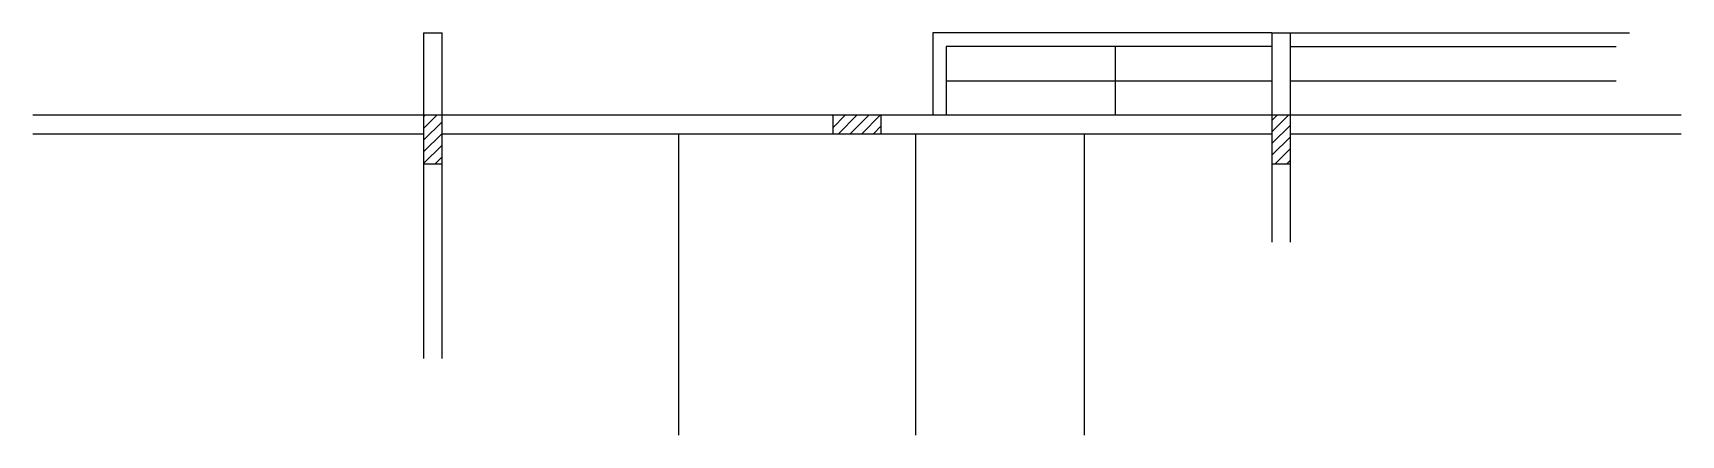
# Model space of a CAD drawing. Header units: metres. Extents: x 3757 to 5455, y 2203 to 2618.
import ezdxf

# ---------------------------------------------------------------- set-up
doc = ezdxf.new("R2010")
doc.units = ezdxf.units.M
for name, color, linetype in [('3', 7, 'Continuous'), ('7', 7, 'Continuous'), ('Painéis', 7, 'Continuous')]:
    doc.layers.add(name, color=color, linetype=linetype)

msp = doc.modelspace()

# ---------------------------------------------------------------- linework, layer by layer
at = {"layer": '3', "color": 7, "lineweight": 25}
for p, q in [((5033.5, 2618.1), (4684, 2618.1)), ((4684, 2618.1), (4684, 2533.1)), ((5052.5, 2618.1), (5402, 2618.1)), ((4698, 2604.1), (4698, 2533.1)), ((5033.5, 2604.1), (4698, 2604.1)), ((5052.5, 2604.1), (5388, 2604.1)), ((4159.5, 2519.4), (4173.2, 2533.1)), ((4159.5, 2531.4), (4161.2, 2533.1)), ((4581, 2520.2), (4593.9, 2533.1)), ((4581, 2532.2), (4581.9, 2533.1)), ((4586.9, 2514.1), (4605.9, 2533.1)), ((4599, 2514.1), (4618, 2533.1)), ((4611, 2514.1), (4630, 2533.1)), ((5033.5, 2515.9), (5050.7, 2533.1)), ((5033.5, 2527.9), (5038.7, 2533.1)), ((4159.5, 2507.4), (4178.5, 2526.4)), ((4159.5, 2495.4), (4178.5, 2514.4)), ((4623, 2514.1), (4631, 2522.1)), ((5033.5, 2503.9), (5052.5, 2522.9)), ((4159.5, 2483.3), (4178.5, 2502.3)), ((5033.5, 2491.8), (5052.5, 2510.8)), ((5036.8, 2483.1), (5052.5, 2498.8)), ((4171.3, 2483.1), (4178.5, 2490.3)), ((5048.8, 2483.1), (5052.5, 2486.8))]:
    msp.add_line(p, q, dxfattribs=at)
for points in [[(4159.5, 2618.1), (4159.5, 2533.1)], [(4159.5, 2618.1), (4178.5, 2618.1)], [(4178.5, 2533.1), (4178.5, 2618.1)], [(5033.5, 2618.1), (5033.5, 2533.1)], [(5033.5, 2618.1), (5052.5, 2618.1)], [(5052.5, 2533.1), (5052.5, 2618.1)], [(4159.5, 2533.1), (3757, 2533.1)], [(4581, 2533.1), (4178.5, 2533.1)], [(5033.5, 2533.1), (4631, 2533.1)], [(5455, 2533.1), (5052.5, 2533.1)], [(3757, 2514.1), (4159.5, 2514.1)], [(4178.5, 2514.1), (4581, 2514.1)], [(4631, 2514.1), (5033.5, 2514.1)], [(5052.5, 2514.1), (5455, 2514.1)], [(4159.5, 2483.1), (4159.5, 2282.1)], [(4178.5, 2282.1), (4178.5, 2483.1)], [(5033.5, 2483.1), (5033.5, 2402.1)], [(5052.5, 2402.1), (5052.5, 2483.1)]]:
    msp.add_lwpolyline(points, dxfattribs=at)
at = {"layer": '7', "color": 7, "lineweight": 25}
for points in [[(4159.5, 2483.1), (4178.5, 2483.1), (4178.5, 2533.1), (4159.5, 2533.1), (4159.5, 2483.1)], [(4581, 2514.1), (4631, 2514.1), (4631, 2533.1), (4581, 2533.1), (4581, 2514.1)], [(5033.5, 2483.1), (5052.5, 2483.1), (5052.5, 2533.1), (5033.5, 2533.1), (5033.5, 2483.1)]]:
    msp.add_lwpolyline(points, dxfattribs=at)
at = {"layer": 'Painéis', "color": 7, "lineweight": 25}
for p, q in [((4872, 2604.1), (4872, 2533.1)), ((4698, 2568.6), (5033.5, 2568.6)), ((5052.5, 2568.6), (5388, 2568.6)), ((4422.5, 2203.1), (4422.5, 2514.1)), ((4666.5, 2203.1), (4666.5, 2514.1)), ((4840.5, 2203.1), (4840.5, 2514.1))]:
    msp.add_line(p, q, dxfattribs=at)

doc.saveas('drawing.dxf')
